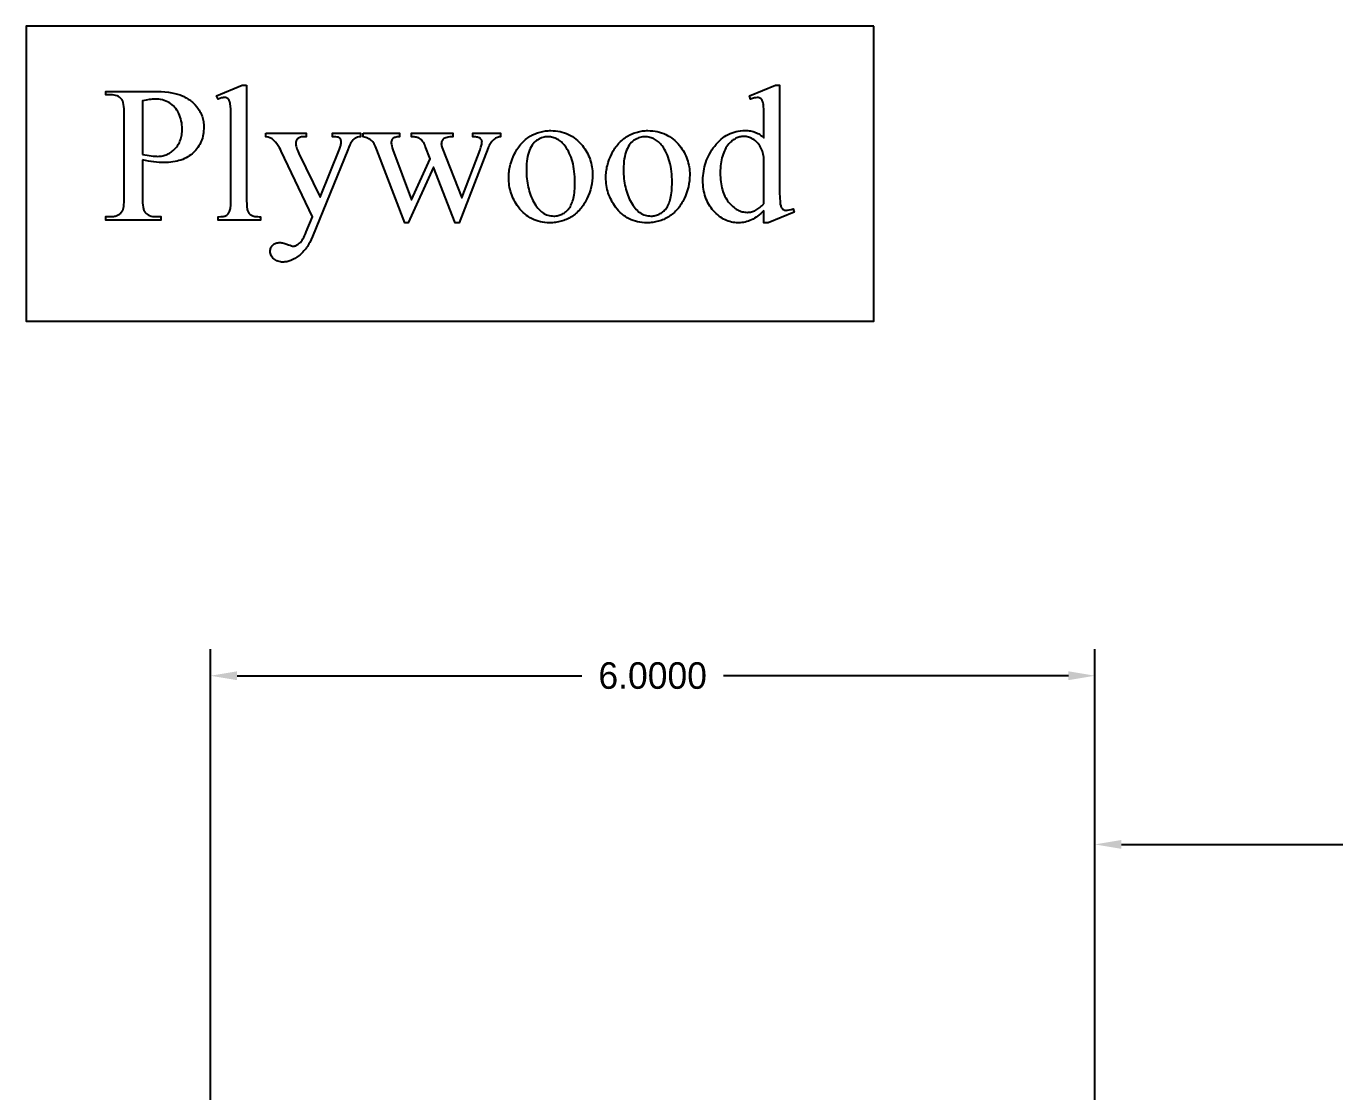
# Model space of a CAD drawing. Extents: x -4 to 200, y -54 to 66.
# Drawn here: x 31.28 to 40.16, y 47.77 to 55 of the extents above; entities that cross this region are included whole.
import ezdxf

# ---------------------------------------------------------------- set-up
doc = ezdxf.new("R2010")
doc.units = 0
doc.header["$MEASUREMENT"] = 0
doc.layers.get('Defpoints').update_dxf_attribs({"linetype": 'CONTINUOUS'})
doc.layers.add('Dimentions', color=7, linetype='CONTINUOUS')
doc.layers.add('LAYER_1', color=3, linetype='CONTINUOUS')
doc.dimstyles.get("Standard").update_dxf_attribs({"dimtxt": 0.18, "dimasz": 0.18, "dimexe": 0.18, "dimexo": 0.0625, "dimgap": 0.09, "dimtad": 0, "dimtih": 1, "dimtoh": 1, "dimdec": 4, "dimzin": 0, "dimdsep": 46, "dimtxsty": 'STANDARD', "dimcen": 0.09, "dimadec": 0, "dimazin": 0, "dimtfac": 1, "dimtdec": 4, "dimtofl": 0, "dimtmove": 0, "dimatfit": 3, "dimfxl": 1, "dimtolj": 1, "dimtzin": 0, "dimarcsym": 0})

# ---------------------------------------------------------------- blocks, each defined once
blk = doc.blocks.new('*D258')
at = {"layer": 'Defpoints', "color": 0}
for p in [(38.5337, 50.5944), (32.5337, 47.3145), (38.5337, 47.3145)]:
    blk.add_point(p, dxfattribs=at)
at = {"layer": 'Dimentions', "color": 0, "lineweight": -2}
for p, q in [((32.5337, 47.377), (32.5337, 50.7744)), ((38.5337, 47.377), (38.5337, 50.7744)), ((32.7137, 50.5944), (35.0537, 50.5944)), ((38.3537, 50.5944), (36.0137, 50.5944))]:
    blk.add_line(p, q, dxfattribs=at)
at = {"layer": 'Dimentions', "color": 0}
for points in [[(32.7137, 50.6244), (32.7137, 50.5644), (32.5337, 50.5944)], [(38.3537, 50.5644), (38.3537, 50.6244), (38.5337, 50.5944)]]:
    blk.add_solid(points, dxfattribs=at)
at = {"layer": 'Dimentions', "color": 0, "insert": (35.5337, 50.5944), "char_height": 0.18, "attachment_point": 5}
blk.add_mtext('\\A1;6.0000', dxfattribs=at)
blk = doc.blocks.new('*D259')
at = {"layer": 'Defpoints', "color": 0}
for p in [(47.4087, 49.4503), (38.5337, 43.3145), (47.4087, 43.3145)]:
    blk.add_point(p, dxfattribs=at)
at = {"layer": 'Dimentions', "color": 0, "lineweight": -2}
for p, q in [((38.5337, 43.377), (38.5337, 49.6303)), ((47.4087, 43.377), (47.4087, 49.6303)), ((38.7137, 49.4503), (42.4462, 49.4503)), ((47.2287, 49.4503), (43.4962, 49.4503))]:
    blk.add_line(p, q, dxfattribs=at)
at = {"layer": 'Dimentions', "color": 0}
for points in [[(38.7137, 49.4803), (38.7137, 49.4203), (38.5337, 49.4503)], [(47.2287, 49.4203), (47.2287, 49.4803), (47.4087, 49.4503)]]:
    blk.add_solid(points, dxfattribs=at)
at = {"layer": 'Dimentions', "color": 0, "insert": (42.9712, 49.4503), "char_height": 0.18, "attachment_point": 5}
blk.add_mtext('\\A1;8.8750', dxfattribs=at)

msp = doc.modelspace()

# ---------------------------------------------------------------- linework, layer by layer
at = {"layer": 'LAYER_1'}
for points in [[(37.03332, 55.00004), (31.28332, 55.00004), (31.28332, 53.00004), (37.03332, 53.00004)], [(32.07184, 54.09339), (32.07184, 53.8391), (32.07212, 53.81947), (32.07297, 53.8018), (32.07438, 53.78608), (32.07635, 53.77231), (32.07888, 53.76049), (32.08198, 53.75062), (32.08374, 53.74642), (32.08564, 53.7427), (32.08769, 53.73948), (32.08987, 53.73674), (32.09638, 53.7301), (32.10367, 53.72435), (32.11175, 53.71948), (32.12061, 53.71549), (32.13025, 53.7124), (32.14069, 53.71018), (32.1519, 53.70885), (32.1639, 53.70841), (32.19738, 53.70841), (32.19738, 53.68459), (31.82334, 53.68459), (31.82334, 53.70841), (31.85618, 53.70841), (31.86953, 53.70898), (31.87583, 53.70968), (31.88189, 53.71067), (31.8877, 53.71193), (31.89326, 53.71348), (31.89858, 53.71531), (31.90366, 53.71742), (31.90848, 53.71982), (31.91306, 53.72249), (31.91739, 53.72545), (31.92148, 53.72869), (31.92532, 53.73221), (31.92891, 53.73601), (31.93226, 53.7401), (31.93536, 53.74446), (31.93838, 53.75031), (31.94099, 53.75786), (31.94321, 53.76713), (31.94502, 53.7781), (31.94643, 53.79079), (31.94743, 53.80518), (31.94804, 53.82128), (31.94824, 53.8391), (31.94824, 54.40305), (31.94797, 54.42267), (31.94715, 54.44035), (31.94579, 54.45607), (31.94389, 54.46984), (31.94145, 54.48166), (31.93846, 54.49153), (31.93676, 54.49573), (31.93493, 54.49944), (31.93296, 54.50267), (31.93086, 54.50541), (31.9242, 54.51205), (31.91677, 54.5178), (31.90858, 54.52267), (31.89963, 54.52665), (31.88991, 54.52975), (31.87943, 54.53196), (31.86819, 54.53329), (31.85618, 54.53373), (31.82334, 54.53373), (31.82334, 54.55755), (32.1433, 54.55755), (32.17182, 54.55718), (32.19879, 54.55604), (32.22421, 54.55416), (32.24808, 54.55152), (32.2704, 54.54812), (32.29117, 54.54397), (32.31039, 54.53907), (32.32807, 54.53341), (32.33643, 54.53026), (32.34463, 54.52686), (32.35267, 54.52319), (32.36054, 54.51927), (32.36824, 54.51509), (32.37578, 54.51064), (32.38315, 54.50594), (32.39035, 54.50098), (32.39739, 54.49576), (32.40426, 54.49028), (32.41097, 54.48455), (32.41751, 54.47855), (32.42389, 54.47229), (32.43009, 54.46578), (32.44201, 54.45197), (32.44763, 54.44473), (32.45288, 54.43732), (32.45777, 54.42974), (32.46229, 54.422), (32.46646, 54.41409), (32.47026, 54.40601), (32.4737, 54.39777), (32.47678, 54.38937), (32.47949, 54.38079), (32.48185, 54.37206), (32.48384, 54.36315), (32.48547, 54.35408), (32.48674, 54.34484), (32.48764, 54.33544), (32.48818, 54.32587), (32.48837, 54.31614), (32.48809, 54.30293), (32.48726, 54.29004), (32.48589, 54.27747), (32.48396, 54.2652), (32.48148, 54.25324), (32.47845, 54.2416), (32.47487, 54.23027), (32.47074, 54.21925), (32.46606, 54.20854), (32.46083, 54.19815), (32.45505, 54.18806), (32.44871, 54.17829), (32.44183, 54.16883), (32.43439, 54.15968), (32.42641, 54.15084), (32.41787, 54.14232), (32.40883, 54.13421), (32.39934, 54.12663), (32.38939, 54.11956), (32.37898, 54.11303), (32.36812, 54.10701), (32.35681, 54.10152), (32.34504, 54.09655), (32.33281, 54.0921), (32.32013, 54.08818), (32.307, 54.08478), (32.29341, 54.0819), (32.27936, 54.07955), (32.26486, 54.07772), (32.2499, 54.07641), (32.23449, 54.07563), (32.21862, 54.07536), (32.20253, 54.07565), (32.18579, 54.07649), (32.16841, 54.0779), (32.15038, 54.07987), (32.13171, 54.08241), (32.1124, 54.0855), (32.09244, 54.08917)], [(32.77871, 54.60004), (32.77871, 53.81785), (32.77921, 53.79251), (32.77984, 53.78158), (32.78072, 53.77182), (32.78185, 53.76323), (32.78324, 53.75581), (32.78487, 53.74955), (32.78676, 53.74446), (32.7889, 53.74009), (32.79132, 53.73599), (32.79401, 53.73217), (32.79698, 53.72861), (32.80021, 53.72533), (32.80372, 53.72231), (32.80749, 53.71957), (32.81154, 53.7171), (32.81618, 53.71492), (32.82172, 53.71302), (32.82817, 53.71141), (32.83552, 53.7101), (32.84378, 53.70908), (32.85294, 53.70835), (32.86301, 53.70791), (32.87399, 53.70777), (32.87399, 53.68459), (32.58493, 53.68459), (32.58493, 53.70777), (32.6036, 53.70829), (32.61173, 53.70895), (32.61905, 53.70986), (32.62557, 53.71104), (32.63128, 53.71248), (32.63619, 53.71418), (32.6403, 53.71614), (32.6439, 53.7184), (32.6473, 53.72101), (32.6505, 53.72395), (32.65349, 53.72724), (32.65629, 53.73087), (32.65889, 53.73485), (32.66128, 53.73916), (32.66347, 53.74382), (32.66543, 53.7492), (32.66713, 53.75569), (32.66857, 53.76328), (32.66975, 53.77199), (32.67067, 53.78179), (32.67132, 53.79271), (32.67184, 53.81785), (32.67184, 54.35348), (32.67156, 54.39856), (32.67072, 54.43403), (32.66931, 54.45988), (32.66839, 54.4692), (32.66734, 54.47612), (32.66474, 54.48664), (32.66319, 54.49122), (32.66146, 54.49535), (32.65957, 54.49903), (32.6575, 54.50225), (32.65526, 54.50502), (32.65285, 54.50734), (32.65027, 54.5093), (32.64752, 54.511), (32.6446, 54.51244), (32.6415, 54.51362), (32.6348, 54.51519), (32.62742, 54.51571), (32.6231, 54.51555), (32.61849, 54.51506), (32.60843, 54.51313), (32.59724, 54.50991), (32.58493, 54.50541), (32.57399, 54.52794), (32.74974, 54.60004)], [(36.28858, 53.7509), (36.27783, 53.74003), (36.26713, 53.72996), (36.2565, 53.72068), (36.24593, 53.71219), (36.23542, 53.7045), (36.22497, 53.69761), (36.21458, 53.69151), (36.20425, 53.6862), (36.19384, 53.6816), (36.18324, 53.67761), (36.17244, 53.67424), (36.16143, 53.67148), (36.15023, 53.66933), (36.13882, 53.66779), (36.12721, 53.66687), (36.1154, 53.66657), (36.10343, 53.66688), (36.09165, 53.66783), (36.08005, 53.66941), (36.06865, 53.67162), (36.05744, 53.67446), (36.04642, 53.67793), (36.03559, 53.68203), (36.02495, 53.68677), (36.01451, 53.69213), (36.00425, 53.69813), (35.99419, 53.70475), (35.98432, 53.71201), (35.97463, 53.7199), (35.96514, 53.72842), (35.95584, 53.73758), (35.94673, 53.74736), (35.938, 53.75764), (35.92984, 53.76828), (35.92223, 53.77928), (35.91519, 53.79063), (35.90871, 53.80235), (35.9028, 53.81443), (35.89745, 53.82687), (35.89266, 53.83966), (35.88843, 53.85282), (35.88477, 53.86633), (35.88167, 53.88021), (35.87914, 53.89444), (35.87717, 53.90904), (35.87576, 53.92399), (35.87491, 53.93931), (35.87463, 53.95498), (35.87494, 53.97075), (35.87588, 53.98635), (35.87744, 54.00178), (35.87962, 54.01704), (35.88243, 54.03214), (35.88586, 54.04706), (35.88991, 54.06182), (35.89459, 54.07641), (35.89989, 54.09083), (35.90581, 54.10508), (35.91236, 54.11917), (35.91954, 54.13308), (35.92733, 54.14683), (35.93575, 54.16041), (35.94479, 54.17382), (35.95446, 54.18706), (35.96462, 54.19981), (35.97513, 54.21173), (35.986, 54.22283), (35.99723, 54.23311), (36.00882, 54.24257), (36.02076, 54.2512), (36.03306, 54.25901), (36.04572, 54.266), (36.05873, 54.27217), (36.0721, 54.27752), (36.08583, 54.28204), (36.09991, 54.28574), (36.11436, 54.28862), (36.12916, 54.29067), (36.14431, 54.29191), (36.15983, 54.29232), (36.16946, 54.29212), (36.17888, 54.29154), (36.18809, 54.29057), (36.19708, 54.28922), (36.20587, 54.28748), (36.21445, 54.28535), (36.22281, 54.28283), (36.23096, 54.27992), (36.2389, 54.27663), (36.24663, 54.27295), (36.25415, 54.26889), (36.26146, 54.26443), (36.26856, 54.25959), (36.27544, 54.25436), (36.28212, 54.24875), (36.28858, 54.24275), (36.28858, 54.35155), (36.28828, 54.39721), (36.28737, 54.43314), (36.28586, 54.45934), (36.28488, 54.46878), (36.28375, 54.47579), (36.281, 54.48646), (36.27936, 54.49109), (36.27756, 54.49527), (36.27558, 54.49898), (36.27343, 54.50223), (36.27111, 54.50502), (36.26862, 54.50734), (36.26597, 54.5093), (36.26315, 54.511), (36.26017, 54.51244), (36.25704, 54.51362), (36.25028, 54.51519), (36.24287, 54.51571), (36.23382, 54.51506), (36.2234, 54.51313), (36.21161, 54.50991), (36.19845, 54.50541), (36.19008, 54.52794), (36.36583, 54.60004), (36.3948, 54.60004), (36.3948, 53.91828), (36.39511, 53.87151), (36.39601, 53.83483), (36.39752, 53.80826), (36.3985, 53.79876), (36.39963, 53.79178), (36.40241, 53.78122), (36.40407, 53.77659), (36.40591, 53.77239), (36.40793, 53.76862), (36.41013, 53.76529), (36.41252, 53.76238), (36.41508, 53.75991), (36.42062, 53.75597), (36.42355, 53.75442), (36.42659, 53.75315), (36.42974, 53.75217), (36.43301, 53.75146), (36.43987, 53.7509), (36.44439, 53.75107), (36.44928, 53.75159), (36.46015, 53.75364), (36.47246, 53.75706), (36.48622, 53.76185), (36.4933, 53.73931), (36.31819, 53.66657), (36.28858, 53.66657)], [(32.07184, 54.13009), (32.10403, 54.12445), (32.13236, 54.12043), (32.14507, 54.11902), (32.15682, 54.11802), (32.1676, 54.11741), (32.17742, 54.11721), (32.18572, 54.11741), (32.19387, 54.11802), (32.20188, 54.11903), (32.20975, 54.12045), (32.21748, 54.12227), (32.22506, 54.1245), (32.23249, 54.12713), (32.23979, 54.13017), (32.24694, 54.13361), (32.25395, 54.13745), (32.26081, 54.14171), (32.26753, 54.14636), (32.27411, 54.15142), (32.28054, 54.15689), (32.28683, 54.16276), (32.29298, 54.16903), (32.29887, 54.17563), (32.30437, 54.18247), (32.3095, 54.18954), (32.31424, 54.19686), (32.31861, 54.20441), (32.3226, 54.2122), (32.32621, 54.22023), (32.32943, 54.2285), (32.33228, 54.23701), (32.33475, 54.24576), (32.33684, 54.25475), (32.33855, 54.26397), (32.33988, 54.27344), (32.34083, 54.28314), (32.34139, 54.29308), (32.34158, 54.30326), (32.34122, 54.3173), (32.34014, 54.33109), (32.33833, 54.34462), (32.33579, 54.3579), (32.33253, 54.37093), (32.32855, 54.38371), (32.32384, 54.39624), (32.31841, 54.40852), (32.31231, 54.42029), (32.30561, 54.43129), (32.29831, 54.44153), (32.2904, 54.45101), (32.28189, 54.45972), (32.27278, 54.46767), (32.26306, 54.47485), (32.25274, 54.48127), (32.24194, 54.48692), (32.23077, 54.49183), (32.21925, 54.49598), (32.20736, 54.49937), (32.19511, 54.50201), (32.18249, 54.5039), (32.16952, 54.50503), (32.15618, 54.50541), (32.14768, 54.50522), (32.13859, 54.50464), (32.12893, 54.50369), (32.11868, 54.50235), (32.09643, 54.49853), (32.07184, 54.49318)], [(32.90875, 54.27429), (33.18364, 54.27429), (33.18364, 54.25047), (33.17013, 54.25047), (33.16311, 54.25028), (33.15655, 54.24969), (33.15043, 54.24871), (33.14478, 54.24733), (33.13957, 54.24557), (33.13482, 54.24341), (33.13052, 54.24086), (33.12667, 54.23792), (33.12328, 54.23468), (33.12033, 54.23126), (33.11784, 54.22764), (33.11581, 54.22384), (33.11422, 54.21984), (33.11309, 54.21565), (33.11241, 54.21127), (33.11219, 54.2067), (33.11252, 54.20012), (33.11351, 54.19293), (33.11517, 54.18515), (33.1175, 54.17676), (33.12048, 54.16777), (33.12414, 54.15817), (33.12845, 54.14797), (33.13343, 54.13717), (33.27699, 53.83974), (33.40897, 54.16549), (33.41153, 54.17208), (33.41375, 54.17865), (33.41564, 54.1852), (33.41717, 54.19173), (33.41837, 54.19824), (33.41923, 54.20472), (33.41974, 54.21119), (33.41991, 54.21764), (33.41963, 54.22307), (33.41878, 54.22778), (33.41738, 54.23176), (33.4154, 54.23502), (33.41247, 54.23838), (33.40881, 54.24138), (33.40442, 54.24401), (33.39931, 54.24629), (33.39279, 54.24812), (33.38418, 54.24943), (33.37348, 54.25021), (33.36068, 54.25047), (33.36068, 54.27429), (33.55253, 54.27429), (33.55253, 54.25047), (33.5413, 54.24886), (33.53145, 54.24661), (33.52296, 54.24371), (33.51583, 54.24017), (33.50923, 54.23546), (33.50231, 54.22907), (33.49507, 54.22098), (33.48751, 54.2112), (33.48397, 54.20472), (33.47914, 54.1943), (33.47302, 54.17994), (33.46562, 54.16163), (33.22549, 53.57322), (33.21646, 53.55247), (33.20676, 53.53302), (33.20166, 53.52379), (33.19638, 53.51489), (33.19094, 53.50631), (33.18533, 53.49806), (33.17956, 53.49013), (33.17361, 53.48254), (33.1675, 53.47527), (33.16121, 53.46832), (33.15476, 53.46171), (33.14814, 53.45542), (33.14135, 53.44946), (33.1344, 53.44382), (33.12038, 53.43356), (33.10649, 53.42467), (33.09274, 53.41714), (33.07911, 53.41099), (33.07235, 53.40842), (33.06562, 53.4062), (33.05892, 53.40432), (33.05225, 53.40278), (33.04562, 53.40158), (33.03902, 53.40073), (33.03245, 53.40021), (33.02592, 53.40004), (33.01663, 53.40038), (33.00777, 53.40141), (32.99933, 53.40312), (32.99132, 53.40552), (32.98372, 53.40859), (32.97655, 53.41236), (32.9698, 53.4168), (32.96347, 53.42193), (32.95774, 53.4275), (32.95277, 53.43328), (32.94857, 53.43925), (32.94513, 53.44543), (32.94245, 53.45181), (32.94054, 53.45839), (32.93939, 53.46516), (32.93901, 53.47215), (32.93929, 53.47874), (32.94012, 53.485), (32.9415, 53.49093), (32.94344, 53.49653), (32.94593, 53.50179), (32.94897, 53.50673), (32.95256, 53.51133), (32.95671, 53.5156), (32.96135, 53.51945), (32.96639, 53.52278), (32.97185, 53.5256), (32.97772, 53.52791), (32.984, 53.52971), (32.99069, 53.53099), (32.9978, 53.53176), (33.00532, 53.53202), (33.01087, 53.5318), (33.01691, 53.53113), (33.02342, 53.53003), (33.03043, 53.52848), (33.04588, 53.52405), (33.06326, 53.51785), (33.07493, 53.51363), (33.08418, 53.51061), (33.09102, 53.5088), (33.09545, 53.5082), (33.10033, 53.50851), (33.10533, 53.50944), (33.11043, 53.511), (33.11565, 53.51319), (33.12097, 53.51599), (33.12641, 53.51942), (33.13196, 53.52348), (33.13761, 53.52815), (33.14333, 53.53373), (33.14906, 53.54047), (33.1548, 53.54837), (33.16055, 53.55745), (33.16631, 53.56769), (33.17208, 53.57909), (33.17786, 53.59167), (33.18364, 53.60541), (33.22549, 53.70777), (33.01369, 54.15262), (33.00814, 54.1632), (33.00113, 54.17499), (32.99268, 54.18799), (32.98279, 54.20219), (32.9751, 54.21253), (32.96814, 54.22102), (32.9619, 54.22766), (32.95639, 54.23245), (32.95241, 54.23498), (32.94786, 54.23744), (32.93708, 54.2421), (32.92404, 54.24645), (32.90875, 54.25047)], [(33.56862, 54.27429), (33.81583, 54.27429), (33.81583, 54.25047), (33.80767, 54.24972), (33.80024, 54.24874), (33.79355, 54.24754), (33.78759, 54.24613), (33.78236, 54.24449), (33.77787, 54.24263), (33.77411, 54.24054), (33.77109, 54.23824), (33.7686, 54.2357), (33.76644, 54.23289), (33.76462, 54.22982), (33.76312, 54.22649), (33.76196, 54.2229), (33.76113, 54.21905), (33.76063, 54.21493), (33.76047, 54.21056), (33.76064, 54.20544), (33.76115, 54.20006), (33.7632, 54.18851), (33.76662, 54.17591), (33.77141, 54.16227), (33.89759, 53.823), (34.02442, 54.09918), (33.99094, 54.18609), (33.98693, 54.19538), (33.98261, 54.20392), (33.97799, 54.21171), (33.97308, 54.21877), (33.96786, 54.22507), (33.96233, 54.23064), (33.95651, 54.23545), (33.95038, 54.23953), (33.94646, 54.24167), (33.94177, 54.24359), (33.93632, 54.24529), (33.9301, 54.24677), (33.92312, 54.24803), (33.91538, 54.24906), (33.89759, 54.25047), (33.89759, 54.27429), (34.17828, 54.27429), (34.17828, 54.25047), (34.16711, 54.24979), (34.15679, 54.2487), (34.14732, 54.24721), (34.13869, 54.24532), (34.1309, 54.24303), (34.12396, 54.24033), (34.11787, 54.23723), (34.11261, 54.23373), (34.1096, 54.23097), (34.10698, 54.22782), (34.10477, 54.22429), (34.10296, 54.22038), (34.10155, 54.21608), (34.10054, 54.2114), (34.09994, 54.20634), (34.09974, 54.2009), (34.10006, 54.19442), (34.10103, 54.18786), (34.10264, 54.18123), (34.10489, 54.17451), (34.23879, 53.83588), (34.36304, 54.16227), (34.36868, 54.17877), (34.3727, 54.1935), (34.37411, 54.2002), (34.37511, 54.20645), (34.37572, 54.21227), (34.37592, 54.21764), (34.37572, 54.22066), (34.37513, 54.22359), (34.37415, 54.22645), (34.37278, 54.22923), (34.37102, 54.23192), (34.36886, 54.23454), (34.36631, 54.23707), (34.36337, 54.23953), (34.35985, 54.24181), (34.35558, 54.24383), (34.35056, 54.24559), (34.34478, 54.24709), (34.33824, 54.24833), (34.33096, 54.24931), (34.32291, 54.25002), (34.31412, 54.25047), (34.31412, 54.27429), (34.50017, 54.27429), (34.50017, 54.25047), (34.49328, 54.24919), (34.48663, 54.24745), (34.48021, 54.24525), (34.47401, 54.24259), (34.46805, 54.23946), (34.46233, 54.23587), (34.45683, 54.23181), (34.45156, 54.2273), (34.44653, 54.22232), (34.44173, 54.21688), (34.43715, 54.21097), (34.43281, 54.2046), (34.4287, 54.19777), (34.42483, 54.19048), (34.42118, 54.18272), (34.41776, 54.17451), (34.22077, 53.66657), (34.19437, 53.66657), (34.04695, 54.04318), (33.87506, 53.66657), (33.85124, 53.66657), (33.66197, 54.16227), (33.65731, 54.17355), (33.65268, 54.18386), (33.64806, 54.19322), (33.64346, 54.20163), (33.63889, 54.20907), (33.63433, 54.21557), (33.62979, 54.2211), (33.62528, 54.22569), (33.62045, 54.22967), (33.61498, 54.23339), (33.60886, 54.23687), (33.6021, 54.24009), (33.5947, 54.24306), (33.58665, 54.24578), (33.57796, 54.24825), (33.56862, 54.25047)], [(34.84201, 54.29167), (34.85855, 54.29128), (34.87467, 54.29008), (34.89037, 54.2881), (34.90567, 54.28532), (34.92055, 54.28174), (34.93502, 54.27737), (34.94908, 54.2722), (34.96272, 54.26624), (34.97595, 54.25949), (34.98877, 54.25194), (35.00118, 54.2436), (35.01318, 54.23446), (35.02476, 54.22452), (35.03593, 54.2138), (35.04669, 54.20227), (35.05704, 54.18996), (35.06538, 54.17899), (35.07318, 54.16783), (35.08045, 54.15646), (35.08717, 54.14489), (35.09336, 54.13312), (35.09901, 54.12115), (35.10412, 54.10898), (35.1087, 54.09661), (35.11273, 54.08404), (35.11623, 54.07126), (35.11919, 54.05828), (35.12161, 54.04511), (35.1235, 54.03173), (35.12484, 54.01815), (35.12565, 54.00437), (35.12592, 53.99039), (35.12533, 53.97056), (35.12355, 53.95067), (35.12058, 53.93073), (35.11642, 53.91072), (35.11108, 53.89065), (35.10455, 53.87052), (35.09684, 53.85033), (35.08794, 53.83009), (35.08308, 53.8201), (35.07799, 53.81043), (35.07269, 53.80107), (35.06715, 53.79202), (35.0614, 53.78329), (35.05542, 53.77486), (35.04922, 53.76675), (35.04279, 53.75895), (35.03614, 53.75146), (35.02927, 53.74428), (35.02217, 53.73742), (35.01485, 53.73086), (35.0073, 53.72462), (34.99953, 53.71869), (34.99154, 53.71307), (34.98332, 53.70777), (34.97493, 53.70278), (34.96643, 53.69811), (34.9578, 53.69377), (34.94906, 53.68974), (34.9402, 53.68604), (34.93122, 53.68266), (34.92213, 53.6796), (34.91291, 53.67687), (34.90358, 53.67445), (34.89412, 53.67236), (34.88455, 53.67059), (34.87487, 53.66914), (34.86506, 53.66802), (34.85514, 53.66721), (34.84509, 53.66673), (34.83493, 53.66657), (34.81849, 53.66698), (34.80247, 53.66823), (34.78688, 53.6703), (34.77172, 53.67321), (34.75699, 53.67694), (34.74268, 53.6815), (34.7288, 53.6869), (34.71535, 53.69312), (34.70233, 53.70018), (34.68973, 53.70806), (34.67756, 53.71677), (34.66582, 53.72632), (34.65451, 53.73669), (34.64362, 53.74789), (34.63316, 53.75993), (34.62313, 53.77279), (34.6151, 53.78406), (34.60759, 53.7955), (34.6006, 53.80712), (34.59412, 53.8189), (34.58816, 53.83086), (34.58272, 53.84298), (34.5778, 53.85528), (34.5734, 53.86775), (34.56951, 53.88039), (34.56615, 53.8932), (34.5633, 53.90618), (34.56097, 53.91933), (34.55915, 53.93265), (34.55786, 53.94615), (34.55708, 53.95981), (34.55682, 53.97365), (34.55698, 53.98378), (34.55745, 53.99391), (34.55824, 54.00403), (34.55934, 54.01415), (34.56075, 54.02425), (34.56248, 54.03435), (34.56452, 54.04444), (34.56688, 54.05452), (34.56955, 54.0646), (34.57254, 54.07467), (34.57945, 54.09478), (34.58763, 54.11486), (34.59706, 54.13491), (34.60219, 54.14477), (34.60751, 54.1543), (34.61304, 54.1635), (34.61876, 54.17237), (34.62469, 54.18092), (34.63081, 54.18914), (34.63713, 54.19704), (34.64365, 54.2046), (34.65037, 54.21184), (34.65729, 54.21876), (34.6644, 54.22534), (34.67171, 54.2316), (34.67923, 54.23753), (34.68694, 54.24314), (34.69485, 54.24842), (34.70296, 54.25337), (34.7195, 54.26235), (34.73627, 54.27013), (34.74475, 54.27357), (34.75329, 54.27671), (34.76189, 54.27955), (34.77055, 54.2821), (34.77928, 54.28434), (34.78806, 54.28629), (34.7969, 54.28793), (34.8058, 54.28928), (34.81476, 54.29033), (34.82379, 54.29108), (34.83287, 54.29152)], [(34.82206, 54.24983), (34.81352, 54.24951), (34.80498, 54.24856), (34.79642, 54.24698), (34.78786, 54.24476), (34.77928, 54.24191), (34.7707, 54.23842), (34.7621, 54.2343), (34.75349, 54.22955), (34.74509, 54.224), (34.7371, 54.2175), (34.72952, 54.21004), (34.72235, 54.20163), (34.7156, 54.19226), (34.70926, 54.18193), (34.70333, 54.17065), (34.69781, 54.15841), (34.69283, 54.14524), (34.68851, 54.13117), (34.68486, 54.11619), (34.68187, 54.10031), (34.67955, 54.08352), (34.67789, 54.06583), (34.6769, 54.04723), (34.67656, 54.02773), (34.67676, 54.01177), (34.67736, 53.99609), (34.67836, 53.98069), (34.67976, 53.96556), (34.68156, 53.95071), (34.68376, 53.93614), (34.68636, 53.92184), (34.68936, 53.90782), (34.69276, 53.89408), (34.69656, 53.88061), (34.70075, 53.86742), (34.70535, 53.85451), (34.71035, 53.84187), (34.71575, 53.82951), (34.72155, 53.81743), (34.72774, 53.80562), (34.73427, 53.79432), (34.74105, 53.78374), (34.74808, 53.7739), (34.75537, 53.76478), (34.76291, 53.7564), (34.7707, 53.74874), (34.77875, 53.74181), (34.78705, 53.73561), (34.79561, 53.73014), (34.80442, 53.7254), (34.81348, 53.72139), (34.8228, 53.71811), (34.83237, 53.71556), (34.8422, 53.71373), (34.85228, 53.71264), (34.86261, 53.71227), (34.87034, 53.71248), (34.87788, 53.71308), (34.88526, 53.71409), (34.89247, 53.71549), (34.89951, 53.7173), (34.90637, 53.71952), (34.91307, 53.72213), (34.91959, 53.72515), (34.92594, 53.72857), (34.93212, 53.73239), (34.93813, 53.73662), (34.94397, 53.74124), (34.94964, 53.74627), (34.95514, 53.75171), (34.96046, 53.75754), (34.96562, 53.76378), (34.97053, 53.7705), (34.97512, 53.77781), (34.9794, 53.78569), (34.98336, 53.79416), (34.98701, 53.8032), (34.99033, 53.81281), (34.99334, 53.82301), (34.99604, 53.83379), (34.99841, 53.84514), (35.00047, 53.85707), (35.00222, 53.86959), (35.00364, 53.88267), (35.00475, 53.89634), (35.00554, 53.91059), (35.00602, 53.92541), (35.00618, 53.94082), (35.00591, 53.96019), (35.00512, 53.97904), (35.0038, 53.99737), (35.00195, 54.01517), (34.99958, 54.03245), (34.99667, 54.04921), (34.99324, 54.06545), (34.98928, 54.08116), (34.98479, 54.09635), (34.97977, 54.11101), (34.97423, 54.12516), (34.96815, 54.13878), (34.96155, 54.15187), (34.95442, 54.16445), (34.94677, 54.1765), (34.93858, 54.18803), (34.93277, 54.19551), (34.92676, 54.20251), (34.92056, 54.20903), (34.91416, 54.21506), (34.90756, 54.22062), (34.90077, 54.22569), (34.89378, 54.23027), (34.8866, 54.23438), (34.87921, 54.238), (34.87164, 54.24114), (34.86386, 54.24379), (34.8559, 54.24597), (34.84773, 54.24766), (34.83937, 54.24886), (34.83081, 54.24959)], [(35.50124, 54.29167), (35.51777, 54.29128), (35.53389, 54.29008), (35.5496, 54.2881), (35.56489, 54.28532), (35.57978, 54.28174), (35.59425, 54.27737), (35.6083, 54.2722), (35.62195, 54.26624), (35.63518, 54.25949), (35.648, 54.25194), (35.66041, 54.2436), (35.67241, 54.23446), (35.68399, 54.22452), (35.69516, 54.2138), (35.70592, 54.20227), (35.71626, 54.18996), (35.7246, 54.17899), (35.73241, 54.16783), (35.73967, 54.15646), (35.7464, 54.14489), (35.75259, 54.13312), (35.75824, 54.12115), (35.76335, 54.10898), (35.76793, 54.09661), (35.77196, 54.08404), (35.77546, 54.07126), (35.77842, 54.05828), (35.78084, 54.04511), (35.78273, 54.03173), (35.78407, 54.01815), (35.78488, 54.00437), (35.78515, 53.99039), (35.78455, 53.97056), (35.78277, 53.95067), (35.77981, 53.93073), (35.77565, 53.91072), (35.77031, 53.89065), (35.76378, 53.87052), (35.75607, 53.85033), (35.74716, 53.83009), (35.7423, 53.8201), (35.73722, 53.81043), (35.73191, 53.80107), (35.72638, 53.79202), (35.72063, 53.78329), (35.71465, 53.77486), (35.70845, 53.76675), (35.70202, 53.75895), (35.69537, 53.75146), (35.68849, 53.74428), (35.6814, 53.73742), (35.67408, 53.73086), (35.66653, 53.72462), (35.65876, 53.71869), (35.65077, 53.71307), (35.64255, 53.70777), (35.63416, 53.70278), (35.62566, 53.69811), (35.61703, 53.69377), (35.60829, 53.68974), (35.59943, 53.68604), (35.59045, 53.68266), (35.58135, 53.6796), (35.57214, 53.67687), (35.5628, 53.67445), (35.55335, 53.67236), (35.54378, 53.67059), (35.53409, 53.66914), (35.52429, 53.66802), (35.51436, 53.66721), (35.50432, 53.66673), (35.49416, 53.66657), (35.47772, 53.66698), (35.4617, 53.66823), (35.44611, 53.6703), (35.43095, 53.67321), (35.41622, 53.67694), (35.40191, 53.6815), (35.38803, 53.6869), (35.37458, 53.69312), (35.36155, 53.70018), (35.34896, 53.70806), (35.33679, 53.71677), (35.32505, 53.72632), (35.31373, 53.73669), (35.30285, 53.74789), (35.29239, 53.75993), (35.28236, 53.77279), (35.27433, 53.78406), (35.26682, 53.7955), (35.25982, 53.80712), (35.25335, 53.8189), (35.24739, 53.83086), (35.24195, 53.84298), (35.23703, 53.85528), (35.23263, 53.86775), (35.22874, 53.88039), (35.22537, 53.8932), (35.22252, 53.90618), (35.22019, 53.91933), (35.21838, 53.93265), (35.21708, 53.94615), (35.21631, 53.95981), (35.21605, 53.97365), (35.21621, 53.98378), (35.21668, 53.99391), (35.21746, 54.00403), (35.21856, 54.01415), (35.21998, 54.02425), (35.22171, 54.03435), (35.22375, 54.04444), (35.22611, 54.05452), (35.22878, 54.0646), (35.23177, 54.07467), (35.23868, 54.09478), (35.24685, 54.11486), (35.25628, 54.13491), (35.26141, 54.14477), (35.26674, 54.1543), (35.27227, 54.1635), (35.27799, 54.17237), (35.28392, 54.18092), (35.29004, 54.18914), (35.29636, 54.19704), (35.30288, 54.2046), (35.3096, 54.21184), (35.31651, 54.21876), (35.32363, 54.22534), (35.33094, 54.2316), (35.33846, 54.23753), (35.34617, 54.24314), (35.35408, 54.24842), (35.36219, 54.25337), (35.37872, 54.26235), (35.3955, 54.27013), (35.40398, 54.27357), (35.41252, 54.27671), (35.42112, 54.27955), (35.42978, 54.2821), (35.4385, 54.28434), (35.44728, 54.28629), (35.45613, 54.28793), (35.46503, 54.28928), (35.47399, 54.29033), (35.48301, 54.29108), (35.4921, 54.29152)], [(35.48128, 54.24983), (35.47275, 54.24951), (35.4642, 54.24856), (35.45565, 54.24698), (35.44708, 54.24476), (35.43851, 54.24191), (35.42992, 54.23842), (35.42133, 54.2343), (35.41272, 54.22955), (35.40432, 54.224), (35.39633, 54.2175), (35.38875, 54.21004), (35.38158, 54.20163), (35.37482, 54.19226), (35.36848, 54.18193), (35.36255, 54.17065), (35.35704, 54.15841), (35.35206, 54.14524), (35.34774, 54.13117), (35.34409, 54.11619), (35.3411, 54.10031), (35.33878, 54.08352), (35.33712, 54.06583), (35.33612, 54.04723), (35.33579, 54.02773), (35.33599, 54.01177), (35.33659, 53.99609), (35.33759, 53.98069), (35.33899, 53.96556), (35.34079, 53.95071), (35.34299, 53.93614), (35.34559, 53.92184), (35.34859, 53.90782), (35.35198, 53.89408), (35.35578, 53.88061), (35.35998, 53.86742), (35.36458, 53.85451), (35.36958, 53.84187), (35.37498, 53.82951), (35.38077, 53.81743), (35.38697, 53.80562), (35.3935, 53.79432), (35.40027, 53.78374), (35.40731, 53.7739), (35.41459, 53.76478), (35.42213, 53.7564), (35.42993, 53.74874), (35.43798, 53.74181), (35.44628, 53.73561), (35.45484, 53.73014), (35.46365, 53.7254), (35.47271, 53.72139), (35.48203, 53.71811), (35.4916, 53.71556), (35.50143, 53.71373), (35.51151, 53.71264), (35.52184, 53.71227), (35.52956, 53.71248), (35.53711, 53.71308), (35.54449, 53.71409), (35.5517, 53.71549), (35.55873, 53.7173), (35.5656, 53.71952), (35.57229, 53.72213), (35.57882, 53.72515), (35.58517, 53.72857), (35.59135, 53.73239), (35.59736, 53.73662), (35.6032, 53.74124), (35.60887, 53.74627), (35.61437, 53.75171), (35.61969, 53.75754), (35.62485, 53.76378), (35.62976, 53.7705), (35.63435, 53.77781), (35.63863, 53.78569), (35.64259, 53.79416), (35.64623, 53.8032), (35.64956, 53.81281), (35.65257, 53.82301), (35.65526, 53.83379), (35.65764, 53.84514), (35.6597, 53.85707), (35.66144, 53.86959), (35.66287, 53.88267), (35.66398, 53.89634), (35.66477, 53.91059), (35.66525, 53.92541), (35.6654, 53.94082), (35.66514, 53.96019), (35.66435, 53.97904), (35.66303, 53.99737), (35.66118, 54.01517), (35.6588, 54.03245), (35.6559, 54.04921), (35.65247, 54.06545), (35.64851, 54.08116), (35.64402, 54.09635), (35.639, 54.11101), (35.63345, 54.12516), (35.62738, 54.13878), (35.62078, 54.15187), (35.61365, 54.16445), (35.60599, 54.1765), (35.59781, 54.18803), (35.592, 54.19551), (35.58599, 54.20251), (35.57978, 54.20903), (35.57338, 54.21506), (35.56679, 54.22062), (35.56, 54.22569), (35.55301, 54.23027), (35.54582, 54.23438), (35.53844, 54.238), (35.53087, 54.24114), (35.52309, 54.24379), (35.51512, 54.24597), (35.50696, 54.24766), (35.4986, 54.24886), (35.49004, 54.24959)], [(36.28858, 53.79597), (36.28858, 54.09983), (36.28737, 54.11065), (36.28568, 54.12123), (36.28351, 54.13157), (36.28086, 54.14167), (36.27772, 54.15153), (36.2741, 54.16115), (36.26999, 54.17052), (36.2654, 54.17966), (36.26038, 54.18839), (36.25496, 54.19658), (36.24915, 54.20421), (36.24295, 54.21128), (36.23636, 54.21781), (36.22937, 54.22378), (36.22199, 54.22919), (36.21422, 54.23406), (36.20628, 54.23836), (36.19839, 54.24208), (36.19055, 54.24524), (36.18276, 54.24782), (36.17502, 54.24982), (36.16733, 54.25126), (36.15969, 54.25212), (36.1521, 54.2524), (36.14507, 54.2522), (36.13813, 54.25161), (36.13129, 54.25062), (36.12454, 54.24922), (36.11789, 54.24744), (36.11133, 54.24525), (36.10487, 54.24267), (36.09851, 54.23969), (36.09224, 54.23631), (36.08606, 54.23254), (36.07998, 54.22836), (36.074, 54.2238), (36.06811, 54.21883), (36.06232, 54.21347), (36.05663, 54.2077), (36.05103, 54.20155), (36.04393, 54.19293), (36.0373, 54.18384), (36.03112, 54.17427), (36.0254, 54.16421), (36.02013, 54.15366), (36.01533, 54.14264), (36.01098, 54.13113), (36.00709, 54.11914), (36.00366, 54.10667), (36.00068, 54.09371), (35.99816, 54.08027), (35.9961, 54.06635), (35.9945, 54.05195), (35.99336, 54.03706), (35.99267, 54.02169), (35.99244, 54.00584), (35.99266, 53.98982), (35.99333, 53.97428), (35.99443, 53.95921), (35.99598, 53.94462), (35.99798, 53.9305), (36.00041, 53.91686), (36.00329, 53.90369), (36.00661, 53.891), (36.01037, 53.87879), (36.01457, 53.86705), (36.01922, 53.85578), (36.02431, 53.84499), (36.02984, 53.83468), (36.03582, 53.82484), (36.04224, 53.81548), (36.0491, 53.80659), (36.05623, 53.79821), (36.06346, 53.79037), (36.07079, 53.78307), (36.07823, 53.77631), (36.08576, 53.77009), (36.0934, 53.76442), (36.10113, 53.75928), (36.10897, 53.75468), (36.1169, 53.75063), (36.12494, 53.74711), (36.13308, 53.74414), (36.14132, 53.74171), (36.14966, 53.73982), (36.15809, 53.73846), (36.16663, 53.73765), (36.17528, 53.73738), (36.18258, 53.73761), (36.18986, 53.7383), (36.19711, 53.73944), (36.20433, 53.74104), (36.21151, 53.7431), (36.21867, 53.74562), (36.2258, 53.7486), (36.23289, 53.75203), (36.23996, 53.75592), (36.247, 53.76027), (36.254, 53.76507), (36.26098, 53.77034), (36.26792, 53.77606), (36.27484, 53.78224), (36.28173, 53.78887)]]:
    msp.add_lwpolyline(points, close=True, dxfattribs=at)

# ---------------------------------------------------------------- dimensions: what is measured, and where the dimension line sits
at = {"layer": 'Dimentions'}
for base, p1, p2, picture, middle in [((38.53372, 50.59436), (32.53372, 47.31455), (38.53372, 47.31455), '*D258', (35.53372, 50.59436)), ((47.40872, 49.45031), (38.53372, 43.31455), (47.40872, 43.31455), '*D259', (42.97122, 49.45031))]:
    dim = msp.add_linear_dim(base=base, p1=p1, p2=p2, dimstyle='STANDARD', override={"dimtmove": 2}, dxfattribs=at)
    dim.commit()
    dim.dimension.update_dxf_attribs({"geometry": picture, "text_midpoint": middle})

doc.saveas('drawing.dxf')
